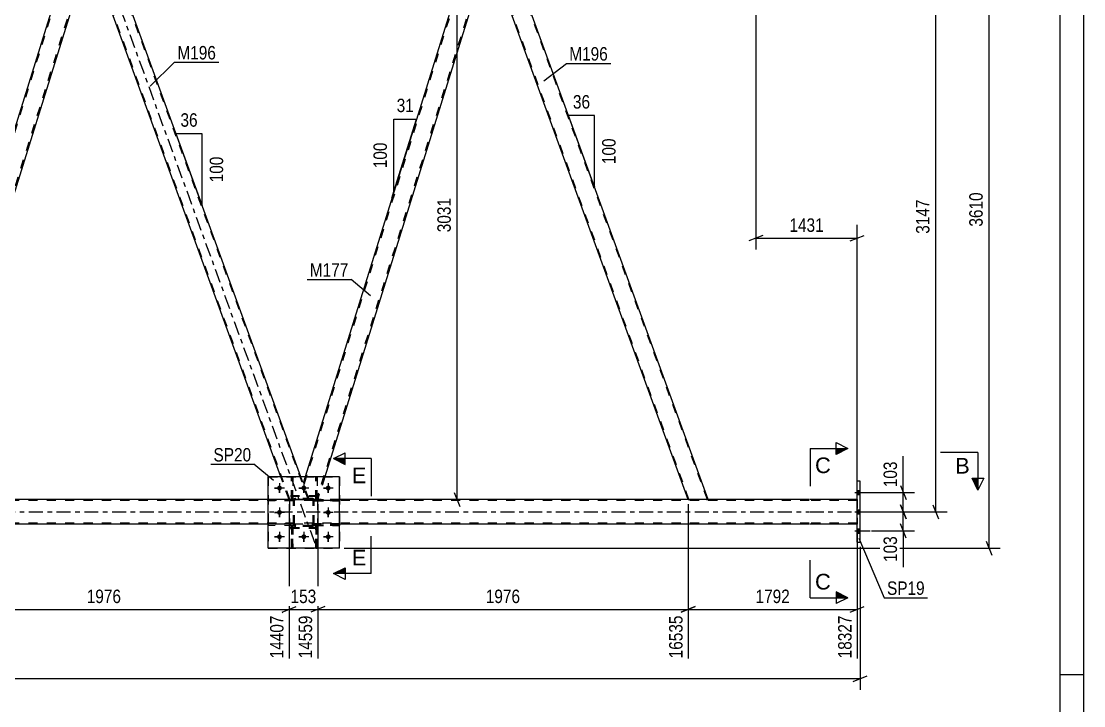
# Model space of a CAD drawing. Header units: millimetres. Extents: x 0 to 841, y 0 to 594.
# Drawn here: x 614.3 to 841, y 291.4 to 437.4 of the extents above; entities that cross this region are included whole.
import ezdxf

# ---------------------------------------------------------------- set-up
doc = ezdxf.new("R2010")
doc.units = ezdxf.units.MM
doc.linetypes.add('DXK_LINE_DOT2', pattern=[3.9198, 1.9599, -1.9599])
doc.linetypes.add('DXK_LINE_DOT3', pattern=[5.9187, 2.979, -0.9799, 0.9799, -0.9799])
doc.styles.add('Arial', font='ARIAL.TTF', dxfattribs={"height": 0.2})
doc.styles.add('Arial Narrow', font='ARIALN.TTF', dxfattribs={"height": 0.2})

# ---------------------------------------------------------------- blocks, each defined once
blk = doc.blocks.new('Unknown-814748373-1133')
at = {"color": 5, "linetype": 'Continuous'}
for p, q in [((841, 0), (841, 594)), ((836, 5), (836, 589)), ((841, 298), (836, 298))]:
    blk.add_line(p, q, dxfattribs=at)
blk = doc.blocks.new('Part-814748373-3373 - 3007')
at = {"color": 2, "linetype": 'Continuous'}
for p, q in [((716.75, 456.64), (712.49, 456.64)), ((760.87, 335.42), (716.75, 456.64)), ((756.61, 335.42), (714.02, 452.44))]:
    blk.add_line(p, q, dxfattribs=at)
at = {"color": 7, "linetype": 'DXK_LINE_DOT2'}
for p, q in [((712.49, 456.64), (714.02, 452.44)), ((756.78, 335.42), (712.66, 456.64)), ((760.7, 335.42), (716.58, 456.64)), ((756.61, 335.42), (760.87, 335.42))]:
    blk.add_line(p, q, dxfattribs=at)
blk = doc.blocks.new('Part-814748373-3235 - 3007')
at = {"color": 7, "linetype": 'DXK_LINE_DOT2'}
for p, q in [((682.22, 335.4), (676.82, 335.4)), ((676.82, 335.4), (676.82, 335.08)), ((676.82, 335.08), (682.22, 335.08)), ((677.42, 335.08), (677.42, 335.4)), ((682.22, 335.08), (682.22, 335.4))]:
    blk.add_line(p, q, dxfattribs=at)
blk = doc.blocks.new('Part-814748373-3106 - 3007')
at = {"color": 7, "linetype": 'DXK_LINE_DOT2'}
for p, q in [((682.22, 330.2), (676.82, 330.2)), ((676.82, 330.2), (676.82, 329.88)), ((676.82, 329.88), (682.22, 329.88)), ((677.42, 329.88), (677.42, 330.2)), ((682.22, 329.88), (682.22, 330.2))]:
    blk.add_line(p, q, dxfattribs=at)
blk = doc.blocks.new('Part-814748373-3224 - 3007')
at = {"color": 7, "linetype": 'DXK_LINE_DOT2'}
for p, q in [((672.42, 335.4), (667.02, 335.4)), ((667.02, 335.08), (667.02, 335.4)), ((672.42, 335.08), (667.02, 335.08)), ((671.82, 335.08), (671.82, 335.4)), ((672.42, 335.4), (672.42, 335.08))]:
    blk.add_line(p, q, dxfattribs=at)
blk = doc.blocks.new('Part-814748373-3225 - 3007')
at = {"color": 7, "linetype": 'DXK_LINE_DOT2'}
for p, q in [((672.42, 330.2), (667.02, 330.2)), ((667.02, 329.88), (667.02, 330.2)), ((672.42, 329.88), (667.02, 329.88)), ((671.82, 329.88), (671.82, 330.2)), ((672.42, 330.2), (672.42, 329.88))]:
    blk.add_line(p, q, dxfattribs=at)
blk = doc.blocks.new('Part-814748373-3228 - 3007')
at = {"color": 2, "linetype": 'Continuous'}
for p, q in [((677.17, 340.24), (677.17, 340.24)), ((677.49, 340.24), (677.17, 340.24)), ((677.49, 340.24), (677.49, 340.24))]:
    blk.add_line(p, q, dxfattribs=at)
at = {"color": 7, "linetype": 'DXK_LINE_DOT2'}
for p, q in [((677.17, 335.39), (677.17, 340.24)), ((677.49, 335.39), (677.49, 340.24)), ((677.17, 335.99), (677.49, 335.99)), ((677.49, 335.39), (677.17, 335.39))]:
    blk.add_line(p, q, dxfattribs=at)
blk = doc.blocks.new('Part-814748373-3344 - 3007')
at = {"color": 7, "linetype": 'DXK_LINE_DOT2'}
for p, q in [((677.17, 325.04), (677.17, 329.87)), ((677.17, 329.87), (677.49, 329.87)), ((677.17, 329.27), (677.49, 329.27)), ((677.49, 329.87), (677.49, 325.04)), ((677.49, 325.04), (677.17, 325.04))]:
    blk.add_line(p, q, dxfattribs=at)
blk = doc.blocks.new('Part-814748373-3231 - 3007')
at = {"color": 2, "linetype": 'Continuous'}
for p, q in [((671.97, 340.24), (671.97, 340.24)), ((672.29, 340.24), (671.97, 340.24)), ((672.29, 340.24), (672.29, 340.24))]:
    blk.add_line(p, q, dxfattribs=at)
at = {"color": 7, "linetype": 'DXK_LINE_DOT2'}
for p, q in [((671.97, 335.39), (671.97, 340.24)), ((672.29, 335.39), (672.29, 340.24)), ((671.97, 335.99), (672.29, 335.99)), ((672.29, 335.39), (671.97, 335.39))]:
    blk.add_line(p, q, dxfattribs=at)
blk = doc.blocks.new('Part-814748373-3234 - 3007')
at = {"color": 7, "linetype": 'DXK_LINE_DOT2'}
for p, q in [((677.49, 329.87), (677.17, 329.87)), ((677.17, 329.87), (677.17, 325.04)), ((677.17, 329.27), (677.49, 329.27)), ((677.49, 325.04), (677.49, 329.87)), ((677.17, 325.04), (677.49, 325.04))]:
    blk.add_line(p, q, dxfattribs=at)
blk = doc.blocks.new('Part-814748373-3240 - 3007')
at = {"color": 2, "linetype": 'Continuous'}
for p, q in [((682.22, 340.24), (667.02, 340.24)), ((667.02, 325.04), (667.02, 340.24)), ((682.22, 325.04), (682.22, 340.24)), ((682.22, 325.04), (667.02, 325.04))]:
    blk.add_line(p, q, dxfattribs=at)
blk = doc.blocks.new('Part-814748373-3241 - 3007')
at = {"color": 7, "linetype": 'DXK_LINE_DOT2'}
for p, q in [((676.82, 335.08), (676.82, 335.4)), ((676.82, 335.4), (682.22, 335.4)), ((682.22, 335.08), (676.82, 335.08)), ((677.42, 335.08), (677.42, 335.4)), ((682.22, 335.4), (682.22, 335.08))]:
    blk.add_line(p, q, dxfattribs=at)
blk = doc.blocks.new('Bolt-814748373-3242 - 3007')
at = {"linetype": 'Continuous'}
for points in [[(793.31, 336.44), (793.31, 337.32), (792.67, 337.32), (792.67, 336.44)], [(793.31, 336.44), (793.31, 337.32), (792.67, 337.32), (792.67, 336.44)], [(793.31, 336.44), (793.31, 337.32), (792.67, 337.32), (792.67, 336.44)], [(793.31, 332.34), (793.31, 333.22), (792.67, 333.22), (792.67, 332.34)], [(793.31, 332.34), (793.31, 333.22), (792.67, 333.22), (792.67, 332.34)], [(793.31, 328.24), (793.31, 329.12), (792.67, 329.12), (792.67, 328.24)], [(793.31, 328.24), (793.31, 329.12), (792.67, 329.12), (792.67, 328.24)], [(793.31, 328.24), (793.31, 329.12), (792.67, 329.12), (792.67, 328.24)]]:
    blk.add_hatch(color=1, dxfattribs=at).paths.add_polyline_path(points)
at = {"color": 1, "linetype": 'Continuous'}
for p, q in [((792.15, 336.88), (795.47, 336.88)), ((792.15, 336.88), (795.47, 336.88)), ((792.15, 336.88), (795.47, 336.88)), ((792.67, 337.32), (793.31, 337.32)), ((792.67, 337.32), (793.31, 337.32)), ((792.67, 337.32), (793.31, 337.32)), ((792.67, 336.44), (793.31, 336.44)), ((792.67, 336.44), (793.31, 336.44)), ((792.67, 336.44), (793.31, 336.44)), ((792.67, 333.22), (793.31, 333.22)), ((792.67, 333.22), (793.31, 333.22)), ((792.15, 332.78), (795.47, 332.78)), ((792.15, 332.78), (795.47, 332.78)), ((792.67, 332.34), (793.31, 332.34)), ((792.67, 332.34), (793.31, 332.34)), ((792.15, 328.68), (795.47, 328.68)), ((792.15, 328.68), (795.47, 328.68)), ((792.15, 328.68), (795.47, 328.68)), ((792.67, 329.12), (793.31, 329.12)), ((792.67, 329.12), (793.31, 329.12)), ((792.67, 329.12), (793.31, 329.12)), ((792.67, 328.24), (793.31, 328.24)), ((792.67, 328.24), (793.31, 328.24)), ((792.67, 328.24), (793.31, 328.24))]:
    blk.add_line(p, q, dxfattribs=at)
blk = doc.blocks.new('Part-814748373-3250 - 3007')
at = {"color": 7, "linetype": 'DXK_LINE_DOT3'}
blk.add_line((677.03, 326.02), (626.07, 466.04), dxfattribs=at)
at = {"color": 2, "linetype": 'Continuous'}
for p, q in [((631.62, 456.64), (627.36, 456.64)), ((673.98, 340.24), (631.62, 456.64)), ((669.73, 340.24), (628.89, 452.44))]:
    blk.add_line(p, q, dxfattribs=at)
at = {"color": 7, "linetype": 'DXK_LINE_DOT2'}
for p, q in [((627.36, 456.64), (628.89, 452.44)), ((671.65, 335.42), (627.53, 456.64)), ((675.57, 335.42), (631.45, 456.64)), ((671.48, 335.42), (669.73, 340.24)), ((675.74, 335.42), (673.98, 340.24)), ((675.74, 335.42), (671.48, 335.42))]:
    blk.add_line(p, q, dxfattribs=at)
blk = doc.blocks.new('Part-814748373-3251 - 3007')
at = {"color": 7, "linetype": 'DXK_LINE_DOT2'}
for p, q in [((672.42, 335.4), (667.02, 335.4)), ((667.02, 335.4), (667.02, 335.08)), ((672.42, 335.08), (667.02, 335.08)), ((671.82, 335.08), (671.82, 335.4)), ((672.42, 335.08), (672.42, 335.4))]:
    blk.add_line(p, q, dxfattribs=at)
blk = doc.blocks.new('Part-814748373-3368 - 3007')
at = {"color": 2, "linetype": 'Continuous'}
for p, q in [((626.04, 456.64), (589.34, 338.89)), ((627.36, 456.64), (626.04, 456.64)), ((628.89, 452.44), (627.36, 456.64)), ((628.91, 452.39), (592.45, 335.42)), ((590.6, 335.42), (589.36, 338.84))]:
    blk.add_line(p, q, dxfattribs=at)
at = {"color": 7, "linetype": 'DXK_LINE_DOT2'}
for p, q in [((626.29, 456.64), (589.47, 338.52)), ((628.77, 452.76), (592.2, 335.42)), ((628.91, 452.39), (628.89, 452.44)), ((628.91, 452.39), (628.89, 452.44)), ((589.34, 338.89), (589.36, 338.84)), ((592.45, 335.42), (590.6, 335.42))]:
    blk.add_line(p, q, dxfattribs=at)
blk = doc.blocks.new('Part-814748373-3256 - 3007')
at = {"color": 7, "linetype": 'DXK_LINE_DOT2'}
for p, q in [((676.82, 329.88), (676.82, 330.2)), ((676.82, 330.2), (682.22, 330.2)), ((682.22, 329.88), (676.82, 329.88)), ((677.42, 329.88), (677.42, 330.2)), ((682.22, 330.2), (682.22, 329.88))]:
    blk.add_line(p, q, dxfattribs=at)
blk = doc.blocks.new('Part-814748373-3257 - 3007')
at = {"color": 7, "linetype": 'DXK_LINE_DOT2'}
for p, q in [((667.02, 340.24), (682.22, 340.24)), ((667.02, 340.24), (667.02, 325.04)), ((682.22, 340.24), (682.22, 325.04)), ((667.02, 325.04), (682.22, 325.04))]:
    blk.add_line(p, q, dxfattribs=at)
blk = doc.blocks.new('Part-814748373-3285 - 3007')
at = {"color": 7, "linetype": 'DXK_LINE_DOT2'}
for p, q in [((782.45, 335.18), (106.95, 335.18)), ((682.22, 335.42), (667.02, 335.42)), ((792.67, 335.18), (782.55, 335.18)), ((792.67, 335.42), (792.67, 330.14)), ((782.45, 330.38), (106.95, 330.38)), ((682.22, 330.14), (667.02, 330.14)), ((792.67, 330.38), (782.55, 330.38))]:
    blk.add_line(p, q, dxfattribs=at)
at = {"color": 2, "linetype": 'Continuous'}
for p, q in [((667.02, 335.42), (511.95, 335.42)), ((782.45, 335.42), (682.22, 335.42)), ((792.67, 335.42), (782.55, 335.42)), ((667.02, 330.14), (511.95, 330.14)), ((782.45, 330.14), (682.22, 330.14)), ((792.67, 330.14), (782.55, 330.14))]:
    blk.add_line(p, q, dxfattribs=at)
at = {"color": 7, "linetype": 'DXK_LINE_DOT3'}
for p, q in [((106.95, 332.78), (782.45, 332.78)), ((782.55, 332.78), (792.67, 332.78))]:
    blk.add_line(p, q, dxfattribs=at)
blk = doc.blocks.new('Part-814748373-3301 - 3007')
at = {"color": 7, "linetype": 'DXK_LINE_DOT2'}
for p, q in [((672.42, 330.2), (667.02, 330.2)), ((667.02, 330.2), (667.02, 329.88)), ((672.42, 329.88), (667.02, 329.88)), ((671.82, 329.88), (671.82, 330.2)), ((672.42, 329.88), (672.42, 330.2))]:
    blk.add_line(p, q, dxfattribs=at)
blk = doc.blocks.new('Part-814748373-3327 - 3007')
at = {"color": 7, "linetype": 'DXK_LINE_DOT2'}
for p, q in [((672.72, 335.6), (672.9, 335.64)), ((672.9, 335.64), (672.72, 335.6)), ((676.34, 335.64), (672.9, 335.64)), ((676.34, 335.64), (676.52, 335.6)), ((676.52, 335.6), (676.34, 335.64)), ((672.42, 335.16), (672.46, 335.34)), ((672.46, 335.34), (672.42, 335.16)), ((672.42, 330.12), (672.42, 335.16)), ((672.66, 335.16), (672.68, 335.25)), ((672.66, 330.12), (672.66, 335.16)), ((672.68, 335.25), (672.73, 335.33)), ((672.73, 335.33), (672.81, 335.38)), ((672.81, 335.38), (672.9, 335.4)), ((672.9, 335.4), (676.34, 335.4)), ((676.34, 335.4), (676.43, 335.38)), ((676.43, 335.38), (676.51, 335.33)), ((676.51, 335.33), (676.56, 335.25)), ((676.56, 335.25), (676.58, 335.16)), ((676.58, 330.12), (676.58, 335.16)), ((676.78, 335.34), (676.82, 335.16)), ((676.82, 335.16), (676.78, 335.34)), ((676.82, 330.12), (676.82, 335.16)), ((672.46, 329.93), (672.42, 330.12)), ((672.42, 330.12), (672.46, 329.93)), ((672.68, 330.03), (672.66, 330.12)), ((672.73, 329.95), (672.68, 330.03)), ((672.9, 329.64), (672.72, 329.67)), ((672.72, 329.67), (672.9, 329.64)), ((672.81, 329.9), (672.73, 329.95)), ((672.9, 329.88), (672.81, 329.9)), ((676.34, 329.88), (672.9, 329.88)), ((676.34, 329.64), (672.9, 329.64)), ((676.43, 329.9), (676.34, 329.88)), ((676.52, 329.67), (676.34, 329.64)), ((676.34, 329.64), (676.52, 329.67)), ((676.51, 329.95), (676.43, 329.9)), ((676.56, 330.03), (676.51, 329.95)), ((676.58, 330.12), (676.56, 330.03)), ((676.82, 330.12), (676.78, 329.93)), ((676.78, 329.93), (676.82, 330.12))]:
    blk.add_line(p, q, dxfattribs=at)
at = {"color": 7, "linetype": 'DXK_LINE_DOT3'}
blk.add_line((674.62, 332.64), (674.62, 332.64), dxfattribs=at)
at = {"color": 7, "linetype": 'DXK_LINE_DOT2'}
for centre, start, end in [((672.9, 335.16), 112.5, 157.5), ((672.9, 335.16), 112.5, 157.5), ((676.34, 335.16), 22.5, 67.5), ((676.34, 335.16), 22.5, 67.5), ((672.9, 330.12), 202.5, 247.5), ((672.9, 330.12), 202.5, 247.5), ((676.34, 330.12), 292.5, 337.5), ((676.34, 330.12), 292.5, 337.5)]:
    blk.add_arc(centre, 0.48, start, end, dxfattribs=at)
blk = doc.blocks.new('Part-814748373-3341 - 3007')
at = {"color": 7, "linetype": 'DXK_LINE_DOT2'}
for p, q in [((671.97, 325.04), (671.97, 329.87)), ((671.97, 329.87), (672.29, 329.87)), ((671.97, 329.27), (672.29, 329.27)), ((672.29, 329.87), (672.29, 325.04)), ((672.29, 325.04), (671.97, 325.04))]:
    blk.add_line(p, q, dxfattribs=at)
blk = doc.blocks.new('Part-814748373-3347 - 3007')
at = {"color": 7, "linetype": 'DXK_LINE_DOT2'}
for p, q in [((671.97, 335.39), (671.97, 340.24)), ((671.97, 340.24), (672.29, 340.24)), ((672.29, 340.24), (672.29, 335.39)), ((671.97, 335.99), (672.29, 335.99)), ((672.29, 335.39), (671.97, 335.39))]:
    blk.add_line(p, q, dxfattribs=at)
blk = doc.blocks.new('Part-814748373-3350 - 3007')
at = {"color": 7, "linetype": 'DXK_LINE_DOT2'}
for p, q in [((677.17, 335.39), (677.17, 340.24)), ((677.17, 340.24), (677.49, 340.24)), ((677.49, 340.24), (677.49, 335.39)), ((677.17, 335.99), (677.49, 335.99)), ((677.49, 335.39), (677.17, 335.39))]:
    blk.add_line(p, q, dxfattribs=at)
blk = doc.blocks.new('Part-814748373-3383 - 3007')
at = {"color": 7, "linetype": 'DXK_LINE_DOT2'}
for p, q in [((711.43, 456.64), (674.61, 338.52)), ((713.91, 452.76), (677.33, 335.42)), ((714.04, 452.39), (714.02, 452.44)), ((714.04, 452.39), (714.02, 452.44)), ((674.89, 340.24), (674.47, 338.89)), ((679.08, 340.24), (677.58, 335.42)), ((675.74, 335.42), (674.47, 338.89)), ((677.58, 335.42), (675.74, 335.42))]:
    blk.add_line(p, q, dxfattribs=at)
at = {"color": 2, "linetype": 'Continuous'}
for p, q in [((711.18, 456.64), (674.89, 340.24)), ((712.49, 456.64), (711.18, 456.64)), ((714.02, 452.44), (712.49, 456.64)), ((714.04, 452.39), (679.08, 340.24))]:
    blk.add_line(p, q, dxfattribs=at)
blk = doc.blocks.new('Part-814748373-3413 - 3007')
at = {"color": 7, "linetype": 'DXK_LINE_DOT2'}
for p, q in [((672.72, 335.6), (672.9, 335.64)), ((672.9, 335.64), (672.72, 335.6)), ((676.34, 335.64), (672.9, 335.64)), ((676.34, 335.64), (676.52, 335.6)), ((676.52, 335.6), (676.34, 335.64)), ((672.42, 335.16), (672.46, 335.34)), ((672.46, 335.34), (672.42, 335.16)), ((672.42, 330.12), (672.42, 335.16)), ((672.66, 335.16), (672.68, 335.25)), ((672.66, 330.12), (672.66, 335.16)), ((672.68, 335.25), (672.73, 335.33)), ((672.73, 335.33), (672.81, 335.38)), ((672.81, 335.38), (672.9, 335.4)), ((672.9, 335.4), (676.34, 335.4)), ((676.34, 335.4), (676.43, 335.38)), ((676.43, 335.38), (676.51, 335.33)), ((676.51, 335.33), (676.56, 335.25)), ((676.56, 335.25), (676.58, 335.16)), ((676.58, 330.12), (676.58, 335.16)), ((676.78, 335.34), (676.82, 335.16)), ((676.82, 335.16), (676.78, 335.34)), ((676.82, 330.12), (676.82, 335.16)), ((672.46, 329.93), (672.42, 330.12)), ((672.42, 330.12), (672.46, 329.93)), ((672.68, 330.03), (672.66, 330.12)), ((672.73, 329.95), (672.68, 330.03)), ((672.9, 329.64), (672.72, 329.67)), ((672.72, 329.67), (672.9, 329.64)), ((672.81, 329.9), (672.73, 329.95)), ((672.9, 329.88), (672.81, 329.9)), ((676.34, 329.88), (672.9, 329.88)), ((676.34, 329.64), (672.9, 329.64)), ((676.43, 329.9), (676.34, 329.88)), ((676.52, 329.67), (676.34, 329.64)), ((676.34, 329.64), (676.52, 329.67)), ((676.51, 329.95), (676.43, 329.9)), ((676.56, 330.03), (676.51, 329.95)), ((676.58, 330.12), (676.56, 330.03)), ((676.82, 330.12), (676.78, 329.93)), ((676.78, 329.93), (676.82, 330.12))]:
    blk.add_line(p, q, dxfattribs=at)
at = {"color": 7, "linetype": 'DXK_LINE_DOT3'}
blk.add_line((674.62, 332.64), (674.62, 332.64), dxfattribs=at)
at = {"color": 7, "linetype": 'DXK_LINE_DOT2'}
for centre, start, end in [((672.9, 335.16), 112.5, 157.5), ((672.9, 335.16), 112.5, 157.5), ((676.34, 335.16), 22.5, 67.5), ((676.34, 335.16), 22.5, 67.5), ((672.9, 330.12), 202.5, 247.5), ((672.9, 330.12), 202.5, 247.5), ((676.34, 330.12), 292.5, 337.5), ((676.34, 330.12), 292.5, 337.5)]:
    blk.add_arc(centre, 0.48, start, end, dxfattribs=at)
blk = doc.blocks.new('Part-814748373-3414 - 3007')
at = {"color": 7, "linetype": 'DXK_LINE_DOT2'}
for p, q in [((677.62, 336.17), (671.62, 336.17)), ((671.62, 329.37), (671.62, 336.17)), ((677.62, 329.37), (677.62, 336.17)), ((677.62, 329.37), (671.62, 329.37))]:
    blk.add_line(p, q, dxfattribs=at)
blk = doc.blocks.new('Part-814748373-3415 - 3007')
at = {"color": 7, "linetype": 'DXK_LINE_DOT2'}
for p, q in [((677.62, 336.04), (671.62, 336.04)), ((671.62, 329.24), (671.62, 336.04)), ((677.62, 329.24), (677.62, 336.04)), ((677.62, 329.24), (671.62, 329.24))]:
    blk.add_line(p, q, dxfattribs=at)
blk = doc.blocks.new('Part-814748373-3421 - 3007')
at = {"color": 2, "linetype": 'Continuous'}
for p, q in [((793.31, 339.28), (792.67, 339.28)), ((792.67, 326.28), (792.67, 339.28)), ((793.31, 326.28), (793.31, 339.28)), ((792.67, 326.28), (793.31, 326.28))]:
    blk.add_line(p, q, dxfattribs=at)
blk = doc.blocks.new('Bolt-814748373-3425 - 3007')
at = {"color": 1, "linetype": 'Continuous'}
for p, q in [((668.38, 337.84), (669.07, 337.84)), ((669.42, 338.88), (669.42, 338.18)), ((670.46, 337.84), (669.77, 337.84)), ((673.58, 337.84), (674.27, 337.84)), ((674.62, 338.88), (674.62, 338.18)), ((675.66, 337.84), (674.97, 337.84)), ((678.78, 337.84), (679.47, 337.84)), ((679.82, 338.88), (679.82, 338.18)), ((680.86, 337.84), (680.17, 337.84)), ((669.42, 336.8), (669.42, 337.49)), ((674.62, 336.8), (674.62, 337.49)), ((679.82, 336.8), (679.82, 337.49)), ((669.42, 333.68), (669.42, 332.98)), ((679.82, 333.68), (679.82, 332.98)), ((668.38, 332.64), (669.07, 332.64)), ((669.42, 331.6), (669.42, 332.29)), ((670.46, 332.64), (669.77, 332.64)), ((678.78, 332.64), (679.47, 332.64)), ((679.82, 331.6), (679.82, 332.29)), ((680.86, 332.64), (680.17, 332.64)), ((668.38, 327.44), (669.07, 327.44)), ((669.42, 328.48), (669.42, 327.78)), ((669.42, 326.4), (669.42, 327.09)), ((670.46, 327.44), (669.77, 327.44)), ((673.58, 327.44), (674.27, 327.44)), ((674.62, 328.48), (674.62, 327.78)), ((674.62, 326.4), (674.62, 327.09)), ((675.66, 327.44), (674.97, 327.44)), ((678.78, 327.44), (679.47, 327.44)), ((679.82, 328.48), (679.82, 327.78)), ((679.82, 326.4), (679.82, 327.09)), ((680.86, 327.44), (680.17, 327.44))]:
    blk.add_line(p, q, dxfattribs=at)
blk = doc.blocks.new('Bolt-814748373-3426 - 3007')
at = {"linetype": 'Continuous'}
for points in [[(669.94, 337.84, -1), (668.9, 337.84, -1)], [(675.14, 337.84, -1), (674.1, 337.84, -1)], [(680.34, 337.84, -1), (679.3, 337.84, -1)], [(669.94, 332.64, -1), (668.9, 332.64, -1)], [(680.34, 332.64, -1), (679.3, 332.64, -1)], [(669.94, 327.44, -1), (668.9, 327.44, -1)], [(675.14, 327.44, -1), (674.1, 327.44, -1)], [(680.34, 327.44, -1), (679.3, 327.44, -1)]]:
    blk.add_hatch(color=1, dxfattribs=at).paths.add_polyline_path(points)
at = {"color": 1, "linetype": 'Continuous'}
for p, q in [((670.46, 337.84), (668.38, 337.84)), ((669.42, 338.88), (669.42, 336.8)), ((675.66, 337.84), (673.58, 337.84)), ((674.62, 338.88), (674.62, 336.8)), ((680.86, 337.84), (678.78, 337.84)), ((679.82, 338.88), (679.82, 336.8)), ((669.42, 333.68), (669.42, 331.6)), ((679.82, 333.68), (679.82, 331.6)), ((670.46, 332.64), (668.38, 332.64)), ((680.86, 332.64), (678.78, 332.64)), ((670.46, 327.44), (668.38, 327.44)), ((669.42, 328.48), (669.42, 326.4)), ((675.66, 327.44), (673.58, 327.44)), ((674.62, 328.48), (674.62, 326.4)), ((680.86, 327.44), (678.78, 327.44)), ((679.82, 328.48), (679.82, 326.4))]:
    blk.add_line(p, q, dxfattribs=at)
blk = doc.blocks.new('Part-814748373-3429 - 3007')
at = {"color": 7, "linetype": 'DXK_LINE_DOT2'}
for p, q in [((672.29, 329.87), (671.97, 329.87)), ((671.97, 329.87), (671.97, 325.04)), ((671.97, 329.27), (672.29, 329.27)), ((672.29, 325.04), (672.29, 329.87)), ((671.97, 325.04), (672.29, 325.04))]:
    blk.add_line(p, q, dxfattribs=at)
blk = doc.blocks.new('StraightDimension-814748373-3594 - 3007')
at = {"color": 7, "linetype": 'Continuous'}
for p, q in [((769.38, 469.44), (823.19, 469.44)), ((821.39, 467.94), (820.19, 470.94)), ((820.79, 325.04), (820.79, 469.44)), ((820.19, 326.54), (821.39, 323.54)), ((683.22, 325.04), (823.19, 325.04))]:
    blk.add_line(p, q, dxfattribs=at)
at = {"color": 0}
blk.add_wipeout([(820.04, 401.5), (815.84, 401.5), (815.84, 392.98), (820.04, 392.98)], dxfattribs=at)
at = {"color": 3, "style": 'Arial Narrow'}
blk.add_text('3610', height=2.863, rotation=90.0002, dxfattribs=at).set_placement((819.44, 393.58))
blk = doc.blocks.new('StraightDimension-814748373-3992 - 3007')
at = {"color": 7, "linetype": 'Continuous'}
for p, q in [((793.31, 325.28), (793.31, 294.81)), ((55.22, 297.21), (793.31, 297.21)), ((791.81, 296.61), (794.81, 297.81))]:
    blk.add_line(p, q, dxfattribs=at)
blk = doc.blocks.new('StraightDimension-814748373-3905 - 3007')
at = {"color": 7, "linetype": 'Continuous'}
for p, q in [((677.58, 334.42), (677.58, 301.52)), ((756.61, 334.42), (756.61, 301.52)), ((679.08, 312.56), (676.08, 311.36)), ((677.58, 311.96), (756.61, 311.96)), ((755.11, 311.36), (758.11, 312.56))]:
    blk.add_line(p, q, dxfattribs=at)
at = {"color": 0}
blk.add_wipeout([(721.35, 312.71), (721.35, 316.91), (712.84, 316.91), (712.84, 312.71)], dxfattribs=at)
at = {"color": 0, "linetype": 'Continuous'}
blk.add_wipeout([(756.01, 311.26), (751.81, 311.26), (751.81, 300.92), (756.01, 300.92)], dxfattribs=at)
at = {"color": 3, "style": 'Arial Narrow'}
blk.add_text('1976', height=2.863, dxfattribs=at).set_placement((713.44, 313.31))
at = {"color": 3, "linetype": 'Continuous', "style": 'Arial Narrow'}
blk.add_text('16535', height=2.863, rotation=90.0002, dxfattribs=at).set_placement((755.41, 301.52))
blk = doc.blocks.new('StraightDimension-814748373-4533 - 3007')
at = {"color": 7, "linetype": 'Continuous'}
for p, q in [((801.91, 334.28), (803.11, 331.28)), ((795.08, 332.78), (804.91, 332.78)), ((802.51, 328.68), (802.51, 332.78)), ((795.71, 328.68), (804.91, 328.68)), ((803.11, 327.18), (801.91, 330.18))]:
    blk.add_line(p, q, dxfattribs=at)
at = {"color": 0}
blk.add_wipeout([(801.76, 328.16), (797.56, 328.16), (797.56, 321.47), (801.76, 321.47)], dxfattribs=at)
at = {"color": 7, "linetype": 'Continuous'}
blk.add_line((802.51, 328.68), (802.51, 320.95), dxfattribs=at)
blk.add_line((802.51, 328.68), (802.51, 320.95), dxfattribs=at)
at = {"color": 3, "style": 'Arial Narrow'}
blk.add_text('103', height=2.863, rotation=90.0002, dxfattribs=at).set_placement((801.16, 322.07))
blk = doc.blocks.new('AngleDimension-814748373-3494 - 3007')
at = {"color": 7, "linetype": 'Continuous'}
for p, q in [((693.84, 416.5), (698.66, 416.5)), ((693.84, 401.04), (698.66, 416.5)), ((693.84, 401.04), (693.84, 416.5)), ((693.41, 399.64), (693.84, 401.04))]:
    blk.add_line(p, q, dxfattribs=at)
at = {"color": 0}
for points in [[(698.68, 417.4), (698.68, 421.6), (693.83, 421.6), (693.83, 417.4)], [(692.94, 412.11), (688.74, 412.11), (688.74, 405.43), (692.94, 405.43)]]:
    blk.add_wipeout(points, dxfattribs=at)
at = {"color": 3, "style": 'Arial Narrow'}
blk.add_text('31', height=2.863, dxfattribs=at).set_placement((694.43, 418))
blk.add_text('100', height=2.863, rotation=90.0002, dxfattribs=at).set_placement((692.34, 406.03))
blk = doc.blocks.new('StraightDimension-814748373-3664 - 3007')
at = {"color": 7, "linetype": 'Continuous'}
for p, q in [((810.03, 457.14), (808.83, 460.14)), ((772.69, 458.64), (811.83, 458.64)), ((809.43, 332.78), (809.43, 458.64)), ((808.83, 334.28), (810.03, 331.28)), ((794.31, 332.78), (811.83, 332.78))]:
    blk.add_line(p, q, dxfattribs=at)
at = {"color": 0}
blk.add_wipeout([(808.68, 399.97), (804.48, 399.97), (804.48, 391.46), (808.68, 391.46)], dxfattribs=at)
at = {"color": 3, "style": 'Arial Narrow'}
blk.add_text('3147', height=2.863, rotation=90.0002, dxfattribs=at).set_placement((808.08, 392.06))
blk = doc.blocks.new('StraightDimension-814748373-3867 - 3007')
at = {"color": 7, "linetype": 'Continuous'}
for p, q in [((592.45, 334.42), (592.45, 301.52)), ((671.48, 334.42), (671.48, 301.52)), ((593.95, 312.56), (590.95, 311.36)), ((592.45, 311.96), (671.48, 311.96)), ((669.98, 311.36), (672.98, 312.56))]:
    blk.add_line(p, q, dxfattribs=at)
at = {"color": 0}
blk.add_wipeout([(636.22, 312.71), (636.22, 316.91), (627.71, 316.91), (627.71, 312.71)], dxfattribs=at)
at = {"color": 0, "linetype": 'Continuous'}
blk.add_wipeout([(670.88, 311.26), (666.68, 311.26), (666.68, 300.92), (670.88, 300.92)], dxfattribs=at)
at = {"color": 3, "style": 'Arial Narrow'}
blk.add_text('1976', height=2.863, dxfattribs=at).set_placement((628.31, 313.31))
at = {"color": 3, "linetype": 'Continuous', "style": 'Arial Narrow'}
blk.add_text('14407', height=2.863, rotation=90.0002, dxfattribs=at).set_placement((670.28, 301.52))
blk = doc.blocks.new('StraightDimension-814748373-3886 - 3007')
at = {"color": 7, "linetype": 'Continuous'}
for p, q in [((671.48, 334.42), (671.48, 301.52)), ((677.58, 334.42), (677.58, 301.52)), ((669.98, 311.36), (672.98, 312.56)), ((671.48, 311.96), (677.58, 311.96)), ((679.08, 312.56), (676.08, 311.36))]:
    blk.add_line(p, q, dxfattribs=at)
at = {"color": 0}
blk.add_wipeout([(677.87, 312.71), (677.87, 316.91), (671.19, 316.91), (671.19, 312.71)], dxfattribs=at)
at = {"color": 0, "linetype": 'Continuous'}
blk.add_wipeout([(676.98, 311.26), (672.78, 311.26), (672.78, 300.92), (676.98, 300.92)], dxfattribs=at)
at = {"color": 3, "style": 'Arial Narrow'}
blk.add_text('153', height=2.863, dxfattribs=at).set_placement((671.79, 313.31))
at = {"color": 3, "linetype": 'Continuous', "style": 'Arial Narrow'}
blk.add_text('14559', height=2.863, rotation=90.0002, dxfattribs=at).set_placement((676.38, 301.52))
blk = doc.blocks.new('StraightDimension-814748373-3924 - 3007')
at = {"color": 7, "linetype": 'Continuous'}
for p, q in [((756.61, 334.42), (756.61, 301.52)), ((792.67, 329.14), (792.67, 301.52)), ((758.11, 312.56), (755.11, 311.36)), ((756.61, 311.96), (792.67, 311.96)), ((791.17, 311.36), (794.17, 312.56))]:
    blk.add_line(p, q, dxfattribs=at)
at = {"color": 0}
blk.add_wipeout([(778.9, 312.71), (778.9, 316.91), (770.39, 316.91), (770.39, 312.71)], dxfattribs=at)
at = {"color": 0, "linetype": 'Continuous'}
blk.add_wipeout([(792.07, 311.26), (787.87, 311.26), (787.87, 300.92), (792.07, 300.92)], dxfattribs=at)
at = {"color": 3, "style": 'Arial Narrow'}
blk.add_text('1792', height=2.863, dxfattribs=at).set_placement((770.99, 313.31))
at = {"color": 3, "linetype": 'Continuous', "style": 'Arial Narrow'}
blk.add_text('18327', height=2.863, rotation=90.0002, dxfattribs=at).set_placement((791.47, 301.52))
blk = doc.blocks.new('StraightDimension-814748373-4003 - 3007')
at = {"color": 7, "linetype": 'Continuous'}
for p, q in [((771.05, 455.64), (771.05, 388.72)), ((792.67, 336.42), (792.67, 393.97)), ((772.55, 391.72), (769.55, 390.52)), ((771.05, 391.12), (792.67, 391.12)), ((791.17, 390.52), (794.17, 391.72))]:
    blk.add_line(p, q, dxfattribs=at)
at = {"color": 0}
blk.add_wipeout([(786.12, 391.87), (786.12, 396.07), (777.61, 396.07), (777.61, 391.87)], dxfattribs=at)
at = {"color": 3, "style": 'Arial Narrow'}
blk.add_text('1431', height=2.863, dxfattribs=at).set_placement((778.21, 392.47))
blk = doc.blocks.new('StraightDimension-814748373-4501 - 3007')
at = {"color": 7, "linetype": 'Continuous'}
for p, q in [((707.91, 455.14), (706.71, 458.14)), ((726.77, 456.64), (704.46, 456.64)), ((707.31, 335.42), (707.31, 456.64)), ((706.71, 336.92), (707.91, 333.92)), ((731.45, 335.42), (704.46, 335.42))]:
    blk.add_line(p, q, dxfattribs=at)
at = {"color": 0}
blk.add_wipeout([(706.56, 400.29), (702.36, 400.29), (702.36, 391.78), (706.56, 391.78)], dxfattribs=at)
at = {"color": 3, "style": 'Arial Narrow'}
blk.add_text('3031', height=2.863, rotation=90.0002, dxfattribs=at).set_placement((705.96, 392.38))
blk = doc.blocks.new('StraightDimension-814748373-4541 - 3007')
at = {"color": 7, "linetype": 'Continuous'}
for p, q in [((801.91, 338.38), (803.11, 335.38)), ((795.26, 336.88), (804.91, 336.88)), ((802.51, 332.78), (802.51, 336.88)), ((803.11, 331.28), (801.91, 334.28)), ((795.08, 332.78), (804.91, 332.78))]:
    blk.add_line(p, q, dxfattribs=at)
at = {"color": 0}
blk.add_wipeout([(801.76, 344.09), (797.56, 344.09), (797.56, 337.41), (801.76, 337.41)], dxfattribs=at)
at = {"color": 7, "linetype": 'Continuous'}
blk.add_line((802.51, 336.88), (802.51, 344.62), dxfattribs=at)
blk.add_line((802.51, 336.88), (802.51, 344.62), dxfattribs=at)
at = {"color": 3, "style": 'Arial Narrow'}
blk.add_text('103', height=2.863, rotation=90.0002, dxfattribs=at).set_placement((801.16, 338.01))
blk = doc.blocks.new('AngleDimension-814748373-10829 - 3007')
at = {"color": 7, "linetype": 'Continuous'}
for p, q in [((652.9, 413.39), (647.36, 413.39)), ((652.9, 398.16), (647.36, 413.39)), ((652.9, 398.16), (652.9, 413.39)), ((652.68, 398.76), (652.9, 398.16))]:
    blk.add_line(p, q, dxfattribs=at)
at = {"color": 0}
for points in [[(652.56, 414.29), (652.56, 418.49), (647.7, 418.49), (647.7, 414.29)], [(658, 409.12), (653.8, 409.12), (653.8, 402.43), (658, 402.43)]]:
    blk.add_wipeout(points, dxfattribs=at)
at = {"color": 3, "style": 'Arial Narrow'}
blk.add_text('36', height=2.863, dxfattribs=at).set_placement((648.3, 414.89))
blk.add_text('100', height=2.863, rotation=90.0002, dxfattribs=at).set_placement((657.4, 403.03))
blk = doc.blocks.new('AngleDimension-814748373-10843 - 3007')
at = {"color": 7, "linetype": 'Continuous'}
for p, q in [((736.62, 417.26), (731.08, 417.26)), ((736.62, 402.04), (731.08, 417.26)), ((736.62, 402.04), (736.62, 417.26)), ((736.35, 402.78), (736.62, 402.04))]:
    blk.add_line(p, q, dxfattribs=at)
at = {"color": 0}
for points in [[(736.28, 418.16), (736.28, 422.36), (731.43, 422.36), (731.43, 418.16)], [(741.72, 412.99), (737.52, 412.99), (737.52, 406.31), (741.72, 406.31)]]:
    blk.add_wipeout(points, dxfattribs=at)
at = {"color": 3, "style": 'Arial Narrow'}
blk.add_text('36', height=2.863, dxfattribs=at).set_placement((732.03, 418.76))
blk.add_text('100', height=2.863, rotation=90.0002, dxfattribs=at).set_placement((741.12, 406.91))
blk = doc.blocks.new('SectionMark-814748373-11106 - 3007')
at = {"color": 6, "linetype": 'Continuous'}
for p, q in [((788.17, 347.52), (790.67, 346.27)), ((782.67, 346.27), (790.67, 346.27)), ((782.67, 314.45), (790.67, 314.45)), ((790.67, 314.45), (788.17, 313.2))]:
    blk.add_line(p, q, dxfattribs=at)
at = {"color": 0, "linetype": 'Continuous'}
for points in [[(787.04, 341.02), (787.04, 344.52), (783.67, 344.52), (783.67, 341.02)], [(787.04, 316.2), (787.04, 319.7), (783.67, 319.7), (783.67, 316.2)]]:
    blk.add_wipeout(points, dxfattribs=at)
at = {"linetype": 'Continuous'}
for points in [[(788.17, 345.02), (788.17, 346.27), (790.67, 346.27)], [(788.17, 314.45), (788.17, 315.7), (790.67, 314.45)]]:
    blk.add_hatch(color=6, dxfattribs=at).paths.add_polyline_path(points)
at = {"color": 6, "linetype": 'Continuous'}
for p, q in [((788.17, 345.02), (788.17, 347.52)), ((782.67, 346.27), (782.67, 338.27)), ((790.67, 346.27), (788.17, 345.02)), ((782.67, 314.45), (782.67, 322.45)), ((790.67, 314.45), (788.17, 315.7)), ((788.17, 315.7), (788.17, 313.2))]:
    blk.add_line(p, q, dxfattribs=at)
at = {"color": 3, "linetype": 'Continuous', "style": 'Arial'}
for p in [(783.67, 341.02), (783.67, 316.2)]:
    blk.add_text('C', height=3.34, dxfattribs=at).set_placement(p)
blk = doc.blocks.new('SectionMark-814748373-4708 - 3007')
at = {"linetype": 'Continuous'}
for points in [[(683.47, 344.12), (683.47, 342.87), (680.97, 344.12)], [(683.47, 320.83), (683.47, 319.58), (680.97, 319.58)]]:
    blk.add_hatch(color=6, dxfattribs=at).paths.add_polyline_path(points)
at = {"color": 6, "linetype": 'Continuous'}
for p, q in [((680.97, 344.12), (683.47, 345.37)), ((683.47, 342.87), (683.47, 345.37)), ((688.97, 344.12), (680.97, 344.12)), ((680.97, 344.12), (683.47, 342.87)), ((680.97, 319.58), (683.47, 320.83)), ((683.47, 320.83), (683.47, 318.33)), ((688.97, 319.58), (680.97, 319.58)), ((683.47, 318.33), (680.97, 319.58))]:
    blk.add_line(p, q, dxfattribs=at)
at = {"color": 0, "linetype": 'Continuous'}
for points in [[(687.97, 338.87), (687.97, 342.37), (684.86, 342.37), (684.86, 338.87)], [(687.97, 321.33), (687.97, 324.83), (684.86, 324.83), (684.86, 321.33)]]:
    blk.add_wipeout(points, dxfattribs=at)
at = {"color": 6, "linetype": 'Continuous'}
for p, q in [((688.97, 344.12), (688.97, 336.12)), ((688.97, 319.58), (688.97, 327.58))]:
    blk.add_line(p, q, dxfattribs=at)
at = {"color": 3, "linetype": 'Continuous', "style": 'Arial'}
for p in [(684.86, 338.87), (684.86, 321.33)]:
    blk.add_text('E', height=3.34, dxfattribs=at).set_placement(p)
blk = doc.blocks.new('Mark-814748373-3236 - 3007')
at = {"color": 0}
blk.add_wipeout([(663.38, 343.5), (663.38, 346.5), (655.35, 346.5), (655.35, 343.5)], dxfattribs=at)
blk.add_wipeout([(663.38, 343.5), (663.38, 346.5), (655.35, 346.5), (655.35, 343.5)], dxfattribs=at)
at = {"color": 30, "linetype": 'Continuous'}
for p in [(654.75, 342.9), (668.17, 339.44)]:
    blk.add_line(p, (663.98, 342.9), dxfattribs=at)
at = {"color": 3, "style": 'Arial Narrow'}
blk.add_text('SP20', height=2.863, dxfattribs=at).set_placement((655.35, 343.5))
blk = doc.blocks.new('Mark-814748373-3246 - 3007')
at = {"color": 0}
blk.add_wipeout([(655.87, 429.24), (655.87, 432.24), (647.65, 432.24), (647.65, 429.24)], dxfattribs=at)
blk.add_wipeout([(655.87, 429.24), (655.87, 432.24), (647.65, 432.24), (647.65, 429.24)], dxfattribs=at)
at = {"color": 30, "linetype": 'Continuous'}
for p, q in [((641.81, 423.54), (647.05, 428.64)), ((647.05, 428.64), (656.47, 428.64))]:
    blk.add_line(p, q, dxfattribs=at)
at = {"color": 3, "style": 'Arial Narrow'}
blk.add_text('M196', height=2.863, dxfattribs=at).set_placement((647.65, 429.24))
blk = doc.blocks.new('Mark-814748373-3369 - 3007')
at = {"color": 0}
blk.add_wipeout([(739.48, 428.99), (739.48, 431.99), (731.25, 431.99), (731.25, 428.99)], dxfattribs=at)
blk.add_wipeout([(739.48, 428.99), (739.48, 431.99), (731.25, 431.99), (731.25, 428.99)], dxfattribs=at)
at = {"color": 30, "linetype": 'Continuous'}
for p, q in [((725.79, 424.7), (730.65, 428.39)), ((730.65, 428.39), (740.08, 428.39))]:
    blk.add_line(p, q, dxfattribs=at)
at = {"color": 3, "style": 'Arial Narrow'}
blk.add_text('M196', height=2.863, dxfattribs=at).set_placement((731.25, 428.99))
blk = doc.blocks.new('Mark-814748373-3379 - 3007')
at = {"color": 0}
blk.add_wipeout([(684.12, 382.92), (684.12, 385.92), (675.9, 385.92), (675.9, 382.92)], dxfattribs=at)
blk.add_wipeout([(684.12, 382.92), (684.12, 385.92), (675.9, 385.92), (675.9, 382.92)], dxfattribs=at)
at = {"color": 30, "linetype": 'Continuous'}
for p in [(675.3, 382.32), (688.84, 378.85)]:
    blk.add_line(p, (684.72, 382.32), dxfattribs=at)
at = {"color": 3, "style": 'Arial Narrow'}
blk.add_text('M177', height=2.863, dxfattribs=at).set_placement((675.9, 382.92))
blk = doc.blocks.new('Mark-814748373-3417 - 3007')
at = {"color": 0}
blk.add_wipeout([(807.07, 315.06), (807.07, 318.06), (799.03, 318.06), (799.03, 315.06)], dxfattribs=at)
blk.add_wipeout([(807.07, 315.06), (807.07, 318.06), (799.03, 318.06), (799.03, 315.06)], dxfattribs=at)
at = {"color": 30, "linetype": 'Continuous'}
for p, q in [((793.02, 327.16), (798.43, 314.46)), ((798.43, 314.46), (807.67, 314.46))]:
    blk.add_line(p, q, dxfattribs=at)
at = {"color": 3, "style": 'Arial Narrow'}
blk.add_text('SP19', height=2.863, dxfattribs=at).set_placement((799.03, 315.06))
blk = doc.blocks.new('SectionMark-814748373-4714 - 3007')
at = {"color": 6, "linetype": 'Continuous'}
for p in [(818.43, 345.42), (819.68, 339.92)]:
    blk.add_line(p, (818.43, 337.42), dxfattribs=at)
at = {"color": 0, "linetype": 'Continuous'}
blk.add_wipeout([(816.68, 340.92), (816.68, 344.42), (813.57, 344.42), (813.57, 340.92)], dxfattribs=at)
at = {"linetype": 'Continuous'}
blk.add_hatch(color=6, dxfattribs=at).paths.add_polyline_path([(817.18, 339.92), (818.43, 339.92), (818.43, 337.42)])
at = {"color": 6, "linetype": 'Continuous'}
for p, q in [((818.43, 345.42), (810.43, 345.42)), ((817.18, 339.92), (819.68, 339.92)), ((818.43, 337.42), (817.18, 339.92))]:
    blk.add_line(p, q, dxfattribs=at)
at = {"color": 3, "linetype": 'Continuous', "style": 'Arial'}
blk.add_text('B', height=3.34, dxfattribs=at).set_placement((813.57, 340.92))

msp = doc.modelspace()

# ---------------------------------------------------------------- block references
for name in ['Unknown-814748373-1133', 'Part-814748373-3250 - 3007', 'Part-814748373-3368 - 3007', 'Part-814748373-3383 - 3007', 'Part-814748373-3373 - 3007', 'Part-814748373-3240 - 3007', 'Part-814748373-3257 - 3007', 'Part-814748373-3231 - 3007', 'Part-814748373-3347 - 3007', 'Part-814748373-3228 - 3007', 'Part-814748373-3350 - 3007', 'Bolt-814748373-3425 - 3007', 'Bolt-814748373-3426 - 3007', 'Part-814748373-3421 - 3007', 'Part-814748373-3414 - 3007', 'Part-814748373-3415 - 3007', 'Part-814748373-3327 - 3007', 'Part-814748373-3413 - 3007', 'Bolt-814748373-3242 - 3007', 'Part-814748373-3285 - 3007', 'Part-814748373-3224 - 3007', 'Part-814748373-3251 - 3007', 'Part-814748373-3235 - 3007', 'Part-814748373-3241 - 3007', 'Part-814748373-3225 - 3007', 'Part-814748373-3301 - 3007', 'Part-814748373-3341 - 3007', 'Part-814748373-3429 - 3007', 'Part-814748373-3106 - 3007', 'Part-814748373-3256 - 3007', 'Part-814748373-3344 - 3007', 'Part-814748373-3234 - 3007']:
    msp.add_blockref(name, (0, 0))

# ---------------------------------------------------------------- next in the draw order: block references
msp.add_blockref('StraightDimension-814748373-3594 - 3007', (0, 0))

# ---------------------------------------------------------------- next in the draw order: block references
msp.add_blockref('StraightDimension-814748373-3992 - 3007', (0, 0))

# ---------------------------------------------------------------- next in the draw order: block references
for name in ['Mark-814748373-3246 - 3007', 'AngleDimension-814748373-3494 - 3007', 'AngleDimension-814748373-10829 - 3007', 'Mark-814748373-3379 - 3007', 'Mark-814748373-3236 - 3007', 'StraightDimension-814748373-3867 - 3007', 'StraightDimension-814748373-3905 - 3007', 'StraightDimension-814748373-4533 - 3007']:
    msp.add_blockref(name, (0, 0))

# ---------------------------------------------------------------- next in the draw order: block references
for name in ['StraightDimension-814748373-3664 - 3007', 'StraightDimension-814748373-4501 - 3007', 'SectionMark-814748373-4708 - 3007', 'StraightDimension-814748373-3886 - 3007']:
    msp.add_blockref(name, (0, 0))

# ---------------------------------------------------------------- next in the draw order: block references
for name in ['StraightDimension-814748373-4003 - 3007', 'Mark-814748373-3369 - 3007', 'AngleDimension-814748373-10843 - 3007', 'StraightDimension-814748373-3924 - 3007']:
    msp.add_blockref(name, (0, 0))

# ---------------------------------------------------------------- next in the draw order: block references
for name in ['SectionMark-814748373-11106 - 3007', 'StraightDimension-814748373-4541 - 3007', 'Mark-814748373-3417 - 3007']:
    msp.add_blockref(name, (0, 0))

# ---------------------------------------------------------------- next in the draw order: block references
msp.add_blockref('SectionMark-814748373-4714 - 3007', (0, 0))

doc.saveas('drawing.dxf')
